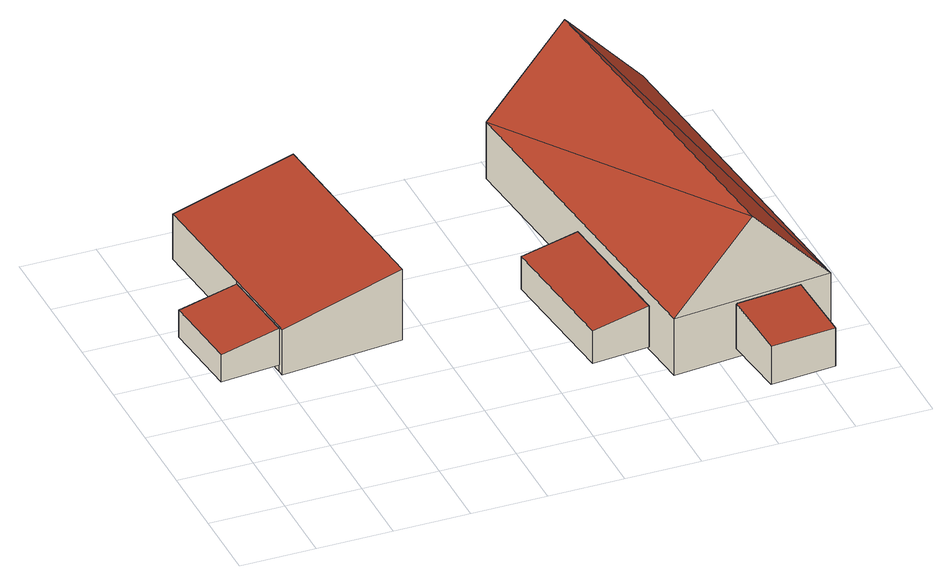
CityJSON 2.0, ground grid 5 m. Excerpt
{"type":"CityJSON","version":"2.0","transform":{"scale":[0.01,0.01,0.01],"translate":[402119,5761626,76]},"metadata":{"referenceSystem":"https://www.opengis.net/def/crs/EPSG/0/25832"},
"CityObjects":{
"building1":{"type":"Building","attributes":{"Gemeindeschluessel":"05515000","Geometrietyp2DReferenz":"3000","function":"51009_1610","roofType":"2100","measuredHeight":2.62},"geometry":[{"type":"Solid","lod":"2","boundaries":[[[[0,1,2,3]],[[4,5,1,0]],[[6,7,5,4]],[[3,2,7,6]],[[4,0,3,6]],[[1,5,7,2]]]],"semantics":{"surfaces":[{"type":"WallSurface"},{"type":"RoofSurface"},{"type":"GroundSurface"}],"values":[[0,0,0,0,1,2]]}}]},
"building2":{"type":"Building","attributes":{"Gemeindeschluessel":"05515000","Geometrietyp2DReferenz":"3000","function":"31001_2700","roofType":"2100","measuredHeight":5.1},"geometry":[{"type":"Solid","lod":"2","boundaries":[[[[8,9,10,11]],[[12,13,9,8]],[[14,15,13,12]],[[16,17,15,14]],[[18,19,17,16]],[[11,10,19,18]],[[16,14,12,8,11,18]],[[9,13,15,17,19,10]]]],"semantics":{"surfaces":[{"type":"WallSurface"},{"type":"RoofSurface"},{"type":"GroundSurface"}],"values":[[0,0,0,0,0,0,1,2]]}}]},
"building3":{"type":"Building","attributes":{"Gemeindeschluessel":"05515000","Geometrietyp2DReferenz":"3000","function":"51009_1610","roofType":"2100","measuredHeight":2.94},"geometry":[{"type":"Solid","lod":"2","boundaries":[[[[20,21,22,23]],[[24,25,21,20]],[[26,27,25,24]],[[23,22,27,26]],[[24,20,23,26]],[[21,25,27,22]]]],"semantics":{"surfaces":[{"type":"WallSurface"},{"type":"RoofSurface"},{"type":"GroundSurface"}],"values":[[0,0,0,0,1,2]]}}]},
"building4":{"type":"Building","attributes":{"Gemeindeschluessel":"05515000","Geometrietyp2DReferenz":"3000","function":"51009_1610","roofType":"2100","measuredHeight":3.24},"geometry":[{"type":"Solid","lod":"2","boundaries":[[[[28,29,30,31]],[[32,33,29,28]],[[34,35,33,32]],[[31,30,35,34]],[[32,28,31,34]],[[29,33,35,30]]]],"semantics":{"surfaces":[{"type":"WallSurface"},{"type":"RoofSurface"},{"type":"GroundSurface"}],"values":[[0,0,0,0,1,2]]}}]},
"building5":{"type":"Building","attributes":{"Gemeindeschluessel":"05515000","Geometrietyp2DReferenz":"3000","function":"31001_1000","roofType":"3100","measuredHeight":9.83},"address":[{"country":"Germany","locality":"Münster","thoroughfareNumber":"65","thoroughfareName":"Vorbergweg"}],"geometry":[{"type":"Solid","lod":"2","boundaries":[[[[36,37,38,39]],[[40,41,37,36]],[[42,43,41,40]],[[39,38,43,42]],[[36,44,40]],[[42,45,39]],[[36,39,45]],[[45,44,36]],[[44,45,42]],[[42,40,44]],[[37,41,43,38]]]],"semantics":{"surfaces":[{"type":"WallSurface"},{"type":"RoofSurface"},{"type":"GroundSurface"}],"values":[[0,0,0,0,0,0,1,1,1,1,2]]}}]}
},
"vertices":[
[466,1908,333],[466,1908,71],[76,1872,71],[76,1872,263],[519,1361,333],[519,1361,71],[127,1325,263],[127,1325,71],
[1198,2801,534],[1198,2801,24],[387,2730,24],[387,2730,348],[1333,1398,534],[1333,1398,24],[523,1320,348],[523,1320,24],[519,1361,348],[519,1361,24],[466,1908,348],[466,1908,24],
[2575,1653,336],[2575,1653,41],[2192,1613,41],[2192,1613,278],[2666,744,335],[2666,744,41],[2285,705,278],[2285,705,41],
[3117,461,415],[3117,461,92],[3161,18,92],[3161,18,366],[3553,504,415],[3553,504,92],[3597,61,366],[3597,61,92],
[3756,524,436],[3756,524,27],[3517,2928,27],[3517,2928,436],[2698,419,436],[2698,419,27],[2459,2822,436],[2459,2822,27],[3227,472,1010],[2988,2875,1010]
]}
